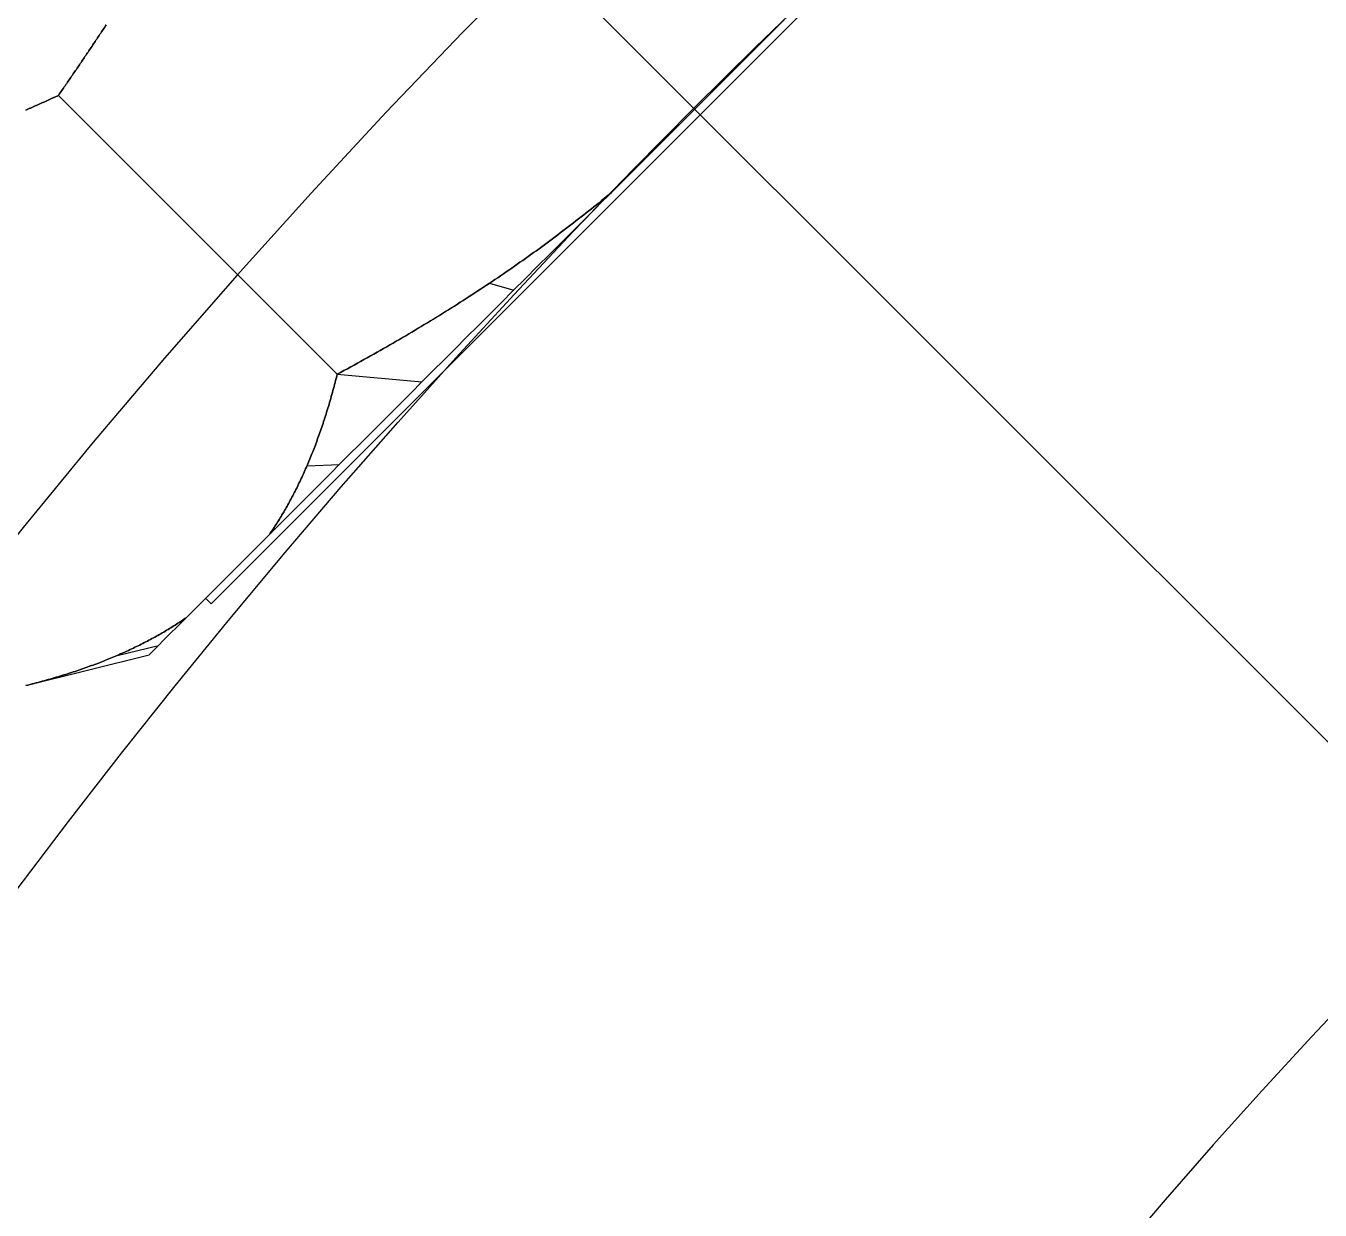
# Model space of a CAD drawing. Extents: x -59 to 146, y -79 to 32.
# Drawn here: x -23.29 to -18.05, y 16.13 to 20.92 of the extents above; entities that cross this region are included whole.
import ezdxf

# ---------------------------------------------------------------- set-up
doc = ezdxf.new("R2010")
doc.units = 0
doc.linetypes.add('CENTER', pattern=[50.8, 31.75, -6.35, 6.35, -6.35])
doc.linetypes.add('DASHED', pattern=[19.05, 12.7, -6.35])
doc.layers.get('0').update_dxf_attribs({"linetype": 'CONTINUOUS'})
doc.layers.add('CENTER', color=1, linetype='CENTER')

msp = doc.modelspace()

# ---------------------------------------------------------------- linework, layer by layer
at = {"color": 7, "linetype": 'CONTINUOUS'}
for p, q in [((-22.5439, 18.582), (-18.582, 22.5439)), ((-20.2482, 20.9224, 3.0882), (-20.9224, 20.2482, 3.0882)), ((-23.1624, 20.6409, 3.0882), (-22.0333, 19.5117, 3.0882)), ((-21.4169, 19.8802, 3.0882), (-21.3187, 19.852, 2.9477)), ((-22.0333, 19.5117, -3.0882), (-21.6901, 19.4805, -2.7062)), ((-22.1556, 19.1413, -2.4847), (-22.024, 19.1467, -2.3717)), ((-22.5663, 18.6044), (-22.5439, 18.582)), ((-22.9243, 18.373, 0.6023), (-22.7572, 18.4135, 0.5749)), ((-23.294, 18.251), (-22.7949, 18.3757))]:
    msp.add_line(p, q, dxfattribs=at)
at = {"color": 7, "linetype": 'CONTINUOUS', "extrusion": (0.707107, -0.707107, 0)}
for p, q in [((-20.9224, 20.2482, -3.0882), (-20.2482, 20.9224, -3.0882)), ((-20.2482, 20.9224, 3.0882), (-20.9224, 20.2482, 3.0882)), ((-22.645, 18.5256, -1.1313), (-22.3079, 18.8627, -1.957)), ((-22.3079, 18.8627, 1.957), (-22.645, 18.5256, 1.1313))]:
    msp.add_line(p, q, dxfattribs=at)
at = {"color": 7, "linetype": 'CONTINUOUS', "extrusion": (1.51e-14, 1.48e-14, -1)}
for p, q in [((-20.9224, 20.2482, -3.0882), (-20.2482, 20.9224, -3.0882)), ((-22.0333, 19.5117, -3.0882), (-23.1624, 20.6409, -3.0882))]:
    msp.add_line(p, q, dxfattribs=at)
at = {"color": 7, "linetype": 'CONTINUOUS', "extrusion": (-0.612372, -0.612372, 0.5)}
for p, q in [((-23.1624, 20.6409, 3.0882), (-22.0333, 19.5117, 3.0882)), ((-22.3079, 18.8627, 1.957), (-22.645, 18.5256, 1.1313))]:
    msp.add_line(p, q, dxfattribs=at)
at = {"color": 7, "linetype": 'CONTINUOUS', "extrusion": (-0.612372, -0.612372, -0.5)}
for p, q in [((-22.0333, 19.5117, -3.0882), (-23.1624, 20.6409, -3.0882)), ((-22.645, 18.5256, -1.1313), (-22.3079, 18.8627, -1.957))]:
    msp.add_line(p, q, dxfattribs=at)
at = {"color": 7}
for points in [[(-22.9685, 20.9269, -3.0882), (-22.9717, 20.9221, -3.0882), (-22.9749, 20.9172, -3.0882), (-22.9782, 20.9123, -3.0882), (-22.9814, 20.9075, -3.0882), (-22.9846, 20.9026, -3.0882), (-22.9878, 20.8978, -3.0882), (-22.991, 20.893, -3.0882), (-22.9942, 20.8882, -3.0882), (-22.9975, 20.8833, -3.0882), (-23.0007, 20.8785, -3.0882), (-23.0039, 20.8737, -3.0882), (-23.0071, 20.8689, -3.0882), (-23.0103, 20.8641, -3.0882), (-23.0135, 20.8593, -3.0882), (-23.0167, 20.8546, -3.0882), (-23.0199, 20.8498, -3.0882), (-23.023, 20.845, -3.0882), (-23.0262, 20.8403, -3.0882), (-23.0294, 20.8355, -3.0882), (-23.0326, 20.8308, -3.0882), (-23.0358, 20.826, -3.0882), (-23.039, 20.8213, -3.0882), (-23.0421, 20.8166, -3.0882), (-23.0453, 20.8119, -3.0882), (-23.0485, 20.8072, -3.0882), (-23.0517, 20.8025, -3.0882), (-23.0548, 20.7978, -3.0882), (-23.058, 20.7931, -3.0882), (-23.0611, 20.7884, -3.0882), (-23.0643, 20.7837, -3.0882), (-23.0675, 20.7791, -3.0882), (-23.0706, 20.7744, -3.0882), (-23.0738, 20.7698, -3.0882), (-23.0769, 20.7651, -3.0882), (-23.0801, 20.7605, -3.0882), (-23.0833, 20.7558, -3.0882), (-23.0864, 20.7511, -3.0882), (-23.0896, 20.7464, -3.0882), (-23.0928, 20.7417, -3.0882), (-23.0961, 20.737, -3.0882), (-23.0993, 20.7323, -3.0882), (-23.1025, 20.7276, -3.0882), (-23.1058, 20.7228, -3.0882), (-23.109, 20.7181, -3.0882), (-23.1123, 20.7133, -3.0882), (-23.1156, 20.7085, -3.0882), (-23.1189, 20.7038, -3.0882), (-23.1222, 20.699, -3.0882), (-23.1255, 20.6942, -3.0882), (-23.1288, 20.6894, -3.0882), (-23.1321, 20.6846, -3.0882), (-23.1354, 20.6797, -3.0882), (-23.1388, 20.6749, -3.0882), (-23.1421, 20.6701, -3.0882), (-23.1455, 20.6652, -3.0882), (-23.1489, 20.6604, -3.0882), (-23.1522, 20.6555, -3.0882), (-23.1556, 20.6506, -3.0882), (-23.159, 20.6458, -3.0882), (-23.1624, 20.6409, -3.0882)], [(-23.1624, 20.6409, 3.0882), (-23.159, 20.6458, 3.0882), (-23.1556, 20.6506, 3.0882), (-23.1522, 20.6555, 3.0882), (-23.1489, 20.6604, 3.0882), (-23.1455, 20.6652, 3.0882), (-23.1421, 20.6701, 3.0882), (-23.1388, 20.6749, 3.0882), (-23.1354, 20.6797, 3.0882), (-23.1321, 20.6846, 3.0882), (-23.1288, 20.6894, 3.0882), (-23.1255, 20.6942, 3.0882), (-23.1222, 20.699, 3.0882), (-23.1189, 20.7038, 3.0882), (-23.1156, 20.7085, 3.0882), (-23.1123, 20.7133, 3.0882), (-23.109, 20.7181, 3.0882), (-23.1058, 20.7228, 3.0882), (-23.1025, 20.7276, 3.0882), (-23.0993, 20.7323, 3.0882), (-23.0961, 20.737, 3.0882), (-23.0928, 20.7417, 3.0882), (-23.0896, 20.7464, 3.0882), (-23.0864, 20.7511, 3.0882), (-23.0833, 20.7558, 3.0882), (-23.0801, 20.7605, 3.0882), (-23.0769, 20.7651, 3.0882), (-23.0738, 20.7698, 3.0882), (-23.0706, 20.7744, 3.0882), (-23.0675, 20.7791, 3.0882), (-23.0643, 20.7837, 3.0882), (-23.0611, 20.7884, 3.0882), (-23.058, 20.7931, 3.0882), (-23.0548, 20.7978, 3.0882), (-23.0517, 20.8025, 3.0882), (-23.0485, 20.8072, 3.0882), (-23.0453, 20.8119, 3.0882), (-23.0421, 20.8166, 3.0882), (-23.039, 20.8213, 3.0882), (-23.0358, 20.826, 3.0882), (-23.0326, 20.8308, 3.0882), (-23.0294, 20.8355, 3.0882), (-23.0262, 20.8403, 3.0882), (-23.023, 20.845, 3.0882), (-23.0199, 20.8498, 3.0882), (-23.0167, 20.8546, 3.0882), (-23.0135, 20.8593, 3.0882), (-23.0103, 20.8641, 3.0882), (-23.0071, 20.8689, 3.0882), (-23.0039, 20.8737, 3.0882), (-23.0007, 20.8785, 3.0882), (-22.9975, 20.8833, 3.0882), (-22.9942, 20.8882, 3.0882), (-22.991, 20.893, 3.0882), (-22.9878, 20.8978, 3.0882), (-22.9846, 20.9026, 3.0882), (-22.9814, 20.9075, 3.0882), (-22.9782, 20.9123, 3.0882), (-22.9749, 20.9172, 3.0882), (-22.9717, 20.9221, 3.0882), (-22.9685, 20.9269, 3.0882)], [(-23.2946, 20.5814, 2.8535), (-23.2918, 20.5826, 2.8584), (-23.289, 20.5838, 2.8632), (-23.2862, 20.585, 2.8681), (-23.2835, 20.5862, 2.873), (-23.2807, 20.5874, 2.8779), (-23.2779, 20.5886, 2.8827), (-23.2751, 20.5898, 2.8876), (-23.2724, 20.591, 2.8925), (-23.2696, 20.5922, 2.8973), (-23.2669, 20.5934, 2.9021), (-23.2641, 20.5946, 2.907), (-23.2614, 20.5958, 2.9118), (-23.2586, 20.597, 2.9166), (-23.2559, 20.5982, 2.9215), (-23.2532, 20.5994, 2.9263), (-23.2505, 20.6006, 2.9311), (-23.2477, 20.6018, 2.9359), (-23.245, 20.603, 2.9407), (-23.2423, 20.6042, 2.9455), (-23.2396, 20.6054, 2.9502), (-23.2369, 20.6066, 2.955), (-23.2342, 20.6078, 2.9598), (-23.2315, 20.609, 2.9646), (-23.2288, 20.6102, 2.9694), (-23.2261, 20.6115, 2.9742), (-23.2234, 20.6127, 2.979), (-23.2207, 20.6139, 2.9839), (-23.2179, 20.6152, 2.9887), (-23.2152, 20.6164, 2.9936), (-23.2125, 20.6176, 2.9985), (-23.2097, 20.6189, 3.0034), (-23.207, 20.6201, 3.0083), (-23.2042, 20.6214, 3.0132), (-23.2015, 20.6227, 3.0181), (-23.1987, 20.6239, 3.0231), (-23.1959, 20.6252, 3.028), (-23.1932, 20.6265, 3.033), (-23.1904, 20.6278, 3.0379), (-23.1876, 20.6291, 3.0429), (-23.1848, 20.6304, 3.0479), (-23.182, 20.6317, 3.0529), (-23.1792, 20.633, 3.0579), (-23.1764, 20.6343, 3.063), (-23.1736, 20.6356, 3.068), (-23.1708, 20.6369, 3.073), (-23.168, 20.6382, 3.0781), (-23.1652, 20.6396, 3.0832), (-23.1624, 20.6409, 3.0882)], [(-23.1624, 20.6409, -3.0882), (-23.1652, 20.6396, -3.0832), (-23.168, 20.6382, -3.0781), (-23.1708, 20.6369, -3.073), (-23.1736, 20.6356, -3.068), (-23.1764, 20.6343, -3.063), (-23.1792, 20.633, -3.0579), (-23.182, 20.6317, -3.0529), (-23.1848, 20.6304, -3.0479), (-23.1876, 20.6291, -3.0429), (-23.1904, 20.6278, -3.0379), (-23.1932, 20.6265, -3.033), (-23.1959, 20.6252, -3.028), (-23.1987, 20.6239, -3.0231), (-23.2015, 20.6227, -3.0181), (-23.2042, 20.6214, -3.0132), (-23.207, 20.6201, -3.0083), (-23.2097, 20.6189, -3.0034), (-23.2125, 20.6176, -2.9985), (-23.2152, 20.6164, -2.9936), (-23.2179, 20.6152, -2.9887), (-23.2207, 20.6139, -2.9839), (-23.2234, 20.6127, -2.979), (-23.2261, 20.6115, -2.9742), (-23.2288, 20.6102, -2.9694), (-23.2315, 20.609, -2.9646), (-23.2342, 20.6078, -2.9598), (-23.2369, 20.6066, -2.955), (-23.2396, 20.6054, -2.9502), (-23.2423, 20.6042, -2.9455), (-23.245, 20.603, -2.9407), (-23.2477, 20.6018, -2.9359), (-23.2505, 20.6006, -2.9311), (-23.2532, 20.5994, -2.9263), (-23.2559, 20.5982, -2.9215), (-23.2586, 20.597, -2.9166), (-23.2614, 20.5958, -2.9118), (-23.2641, 20.5946, -2.907), (-23.2669, 20.5934, -2.9021), (-23.2696, 20.5922, -2.8973), (-23.2724, 20.591, -2.8925), (-23.2751, 20.5898, -2.8876), (-23.2779, 20.5886, -2.8827), (-23.2807, 20.5874, -2.8779), (-23.2835, 20.5862, -2.873), (-23.2862, 20.585, -2.8681), (-23.289, 20.5838, -2.8632), (-23.2918, 20.5826, -2.8584), (-23.2946, 20.5814, -2.8535)], [(-22.0333, 19.5117, -3.0882), (-22.0195, 19.5191, -3.0882), (-22.0059, 19.5265, -3.0882), (-21.9923, 19.5339, -3.0882), (-21.9787, 19.5413, -3.0882), (-21.9652, 19.5487, -3.0882), (-21.9518, 19.5561, -3.0882), (-21.9384, 19.5635, -3.0882), (-21.9251, 19.571, -3.0882), (-21.9118, 19.5784, -3.0882), (-21.8985, 19.5858, -3.0882), (-21.8853, 19.5932, -3.0882), (-21.8722, 19.6006, -3.0882), (-21.8591, 19.6081, -3.0882), (-21.8461, 19.6155, -3.0882), (-21.8331, 19.6229, -3.0882), (-21.8201, 19.6304, -3.0882), (-21.8072, 19.6378, -3.0882), (-21.7944, 19.6453, -3.0882), (-21.7816, 19.6527, -3.0882), (-21.7688, 19.6602, -3.0882), (-21.7561, 19.6677, -3.0882), (-21.7435, 19.6751, -3.0882), (-21.7309, 19.6826, -3.0882), (-21.7183, 19.6901, -3.0882), (-21.7058, 19.6976, -3.0882), (-21.6933, 19.7051, -3.0882), (-21.6808, 19.7126, -3.0882), (-21.6684, 19.7201, -3.0882), (-21.6561, 19.7276, -3.0882), (-21.6438, 19.7351, -3.0882), (-21.6315, 19.7426, -3.0882), (-21.6193, 19.7502, -3.0882), (-21.6071, 19.7577, -3.0882), (-21.595, 19.7653, -3.0882), (-21.5829, 19.7728, -3.0882), (-21.5709, 19.7804, -3.0882), (-21.5588, 19.788, -3.0882), (-21.5469, 19.7956, -3.0882), (-21.5349, 19.8031, -3.0882), (-21.5231, 19.8107, -3.0882), (-21.5112, 19.8184, -3.0882), (-21.4994, 19.826, -3.0882), (-21.4876, 19.8336, -3.0882), (-21.4759, 19.8412, -3.0882), (-21.4642, 19.8489, -3.0882), (-21.4525, 19.8565, -3.0882), (-21.4409, 19.8642, -3.0882), (-21.4294, 19.8719, -3.0882), (-21.4178, 19.8796, -3.0882), (-21.4063, 19.8873, -3.0882), (-21.3948, 19.895, -3.0882), (-21.3834, 19.9027, -3.0882), (-21.372, 19.9104, -3.0882), (-21.3606, 19.9182, -3.0882), (-21.3493, 19.9259, -3.0882), (-21.338, 19.9337, -3.0882), (-21.3268, 19.9415, -3.0882), (-21.3156, 19.9493, -3.0882), (-21.3044, 19.9571, -3.0882), (-21.2932, 19.9649, -3.0882), (-21.2821, 19.9727, -3.0882), (-21.271, 19.9806, -3.0882), (-21.26, 19.9884, -3.0882), (-21.249, 19.9963, -3.0882), (-21.238, 20.0042, -3.0882), (-21.227, 20.0121, -3.0882), (-21.2161, 20.02, -3.0882), (-21.2052, 20.0279, -3.0882), (-21.1944, 20.0359, -3.0882), (-21.1835, 20.0438, -3.0882), (-21.1727, 20.0518, -3.0882), (-21.162, 20.0598, -3.0882), (-21.1512, 20.0678, -3.0882), (-21.1405, 20.0758, -3.0882), (-21.1299, 20.0838, -3.0882), (-21.1192, 20.0919, -3.0882), (-21.1086, 20.1, -3.0882), (-21.098, 20.108, -3.0882), (-21.0875, 20.1161, -3.0882), (-21.077, 20.1243, -3.0882), (-21.0665, 20.1324, -3.0882), (-21.056, 20.1405, -3.0882), (-21.0456, 20.1487, -3.0882), (-21.0351, 20.1569, -3.0882), (-21.0248, 20.1651, -3.0882), (-21.0144, 20.1733, -3.0882), (-21.0041, 20.1816, -3.0882), (-20.9938, 20.1898, -3.0882), (-20.9835, 20.1981, -3.0882), (-20.9732, 20.2064, -3.0882), (-20.963, 20.2148, -3.0882), (-20.9528, 20.2231, -3.0882), (-20.9427, 20.2315, -3.0882), (-20.9325, 20.2398, -3.0882), (-20.9224, 20.2482, -3.0882)], [(-20.9224, 20.2482, 3.0882), (-20.9325, 20.2398, 3.0882), (-20.9427, 20.2315, 3.0882), (-20.9528, 20.2231, 3.0882), (-20.963, 20.2148, 3.0882), (-20.9732, 20.2064, 3.0882), (-20.9835, 20.1981, 3.0882), (-20.9938, 20.1898, 3.0882), (-21.0041, 20.1816, 3.0882), (-21.0144, 20.1733, 3.0882), (-21.0248, 20.1651, 3.0882), (-21.0351, 20.1569, 3.0882), (-21.0456, 20.1487, 3.0882), (-21.056, 20.1405, 3.0882), (-21.0665, 20.1324, 3.0882), (-21.077, 20.1243, 3.0882), (-21.0875, 20.1161, 3.0882), (-21.098, 20.108, 3.0882), (-21.1086, 20.1, 3.0882), (-21.1192, 20.0919, 3.0882), (-21.1299, 20.0838, 3.0882), (-21.1405, 20.0758, 3.0882), (-21.1512, 20.0678, 3.0882), (-21.162, 20.0598, 3.0882), (-21.1727, 20.0518, 3.0882), (-21.1835, 20.0438, 3.0882), (-21.1944, 20.0359, 3.0882), (-21.2052, 20.0279, 3.0882), (-21.2161, 20.02, 3.0882), (-21.227, 20.0121, 3.0882), (-21.238, 20.0042, 3.0882), (-21.249, 19.9963, 3.0882), (-21.26, 19.9884, 3.0882), (-21.271, 19.9806, 3.0882), (-21.2821, 19.9727, 3.0882), (-21.2932, 19.9649, 3.0882), (-21.3044, 19.9571, 3.0882), (-21.3156, 19.9493, 3.0882), (-21.3268, 19.9415, 3.0882), (-21.338, 19.9337, 3.0882), (-21.3493, 19.9259, 3.0882), (-21.3606, 19.9182, 3.0882), (-21.372, 19.9104, 3.0882), (-21.3834, 19.9027, 3.0882), (-21.3948, 19.895, 3.0882), (-21.4063, 19.8873, 3.0882), (-21.4178, 19.8796, 3.0882), (-21.4294, 19.8719, 3.0882), (-21.4409, 19.8642, 3.0882), (-21.4525, 19.8565, 3.0882), (-21.4642, 19.8489, 3.0882), (-21.4759, 19.8412, 3.0882), (-21.4876, 19.8336, 3.0882), (-21.4994, 19.826, 3.0882), (-21.5112, 19.8184, 3.0882), (-21.5231, 19.8107, 3.0882), (-21.5349, 19.8031, 3.0882), (-21.5469, 19.7956, 3.0882), (-21.5588, 19.788, 3.0882), (-21.5709, 19.7804, 3.0882), (-21.5829, 19.7728, 3.0882), (-21.595, 19.7653, 3.0882), (-21.6071, 19.7577, 3.0882), (-21.6193, 19.7502, 3.0882), (-21.6315, 19.7426, 3.0882), (-21.6438, 19.7351, 3.0882), (-21.6561, 19.7276, 3.0882), (-21.6684, 19.7201, 3.0882), (-21.6808, 19.7126, 3.0882), (-21.6933, 19.7051, 3.0882), (-21.7058, 19.6976, 3.0882), (-21.7183, 19.6901, 3.0882), (-21.7309, 19.6826, 3.0882), (-21.7435, 19.6751, 3.0882), (-21.7561, 19.6677, 3.0882), (-21.7688, 19.6602, 3.0882), (-21.7816, 19.6527, 3.0882), (-21.7944, 19.6453, 3.0882), (-21.8072, 19.6378, 3.0882), (-21.8201, 19.6304, 3.0882), (-21.8331, 19.6229, 3.0882), (-21.8461, 19.6155, 3.0882), (-21.8591, 19.6081, 3.0882), (-21.8722, 19.6006, 3.0882), (-21.8853, 19.5932, 3.0882), (-21.8985, 19.5858, 3.0882), (-21.9118, 19.5784, 3.0882), (-21.9251, 19.571, 3.0882), (-21.9384, 19.5635, 3.0882), (-21.9518, 19.5561, 3.0882), (-21.9652, 19.5487, 3.0882), (-21.9787, 19.5413, 3.0882), (-21.9923, 19.5339, 3.0882), (-22.0059, 19.5265, 3.0882), (-22.0195, 19.5191, 3.0882), (-22.0333, 19.5117, 3.0882)], [(-22.0333, 19.5117, 3.0882), (-22.0354, 19.5033, 3.0753), (-22.0375, 19.4949, 3.0624), (-22.0397, 19.4865, 3.0495), (-22.0418, 19.4782, 3.0367), (-22.044, 19.47, 3.0239), (-22.0462, 19.4617, 3.0112), (-22.0484, 19.4535, 2.9984), (-22.0506, 19.4454, 2.9857), (-22.0529, 19.4373, 2.973), (-22.0551, 19.4292, 2.9604), (-22.0574, 19.4212, 2.9478), (-22.0597, 19.4132, 2.9352), (-22.062, 19.4052, 2.9226), (-22.0643, 19.3973, 2.9101), (-22.0666, 19.3894, 2.8975), (-22.069, 19.3815, 2.8851), (-22.0713, 19.3737, 2.8726), (-22.0737, 19.366, 2.8602), (-22.0761, 19.3582, 2.8478), (-22.0785, 19.3505, 2.8354), (-22.0809, 19.3429, 2.823), (-22.0834, 19.3352, 2.8107), (-22.0858, 19.3276, 2.7984), (-22.0883, 19.3201, 2.7861), (-22.0908, 19.3126, 2.7739), (-22.0933, 19.3051, 2.7616), (-22.0958, 19.2976, 2.7494), (-22.0983, 19.2902, 2.7372), (-22.1009, 19.2828, 2.7251), (-22.1034, 19.2755, 2.7129), (-22.106, 19.2682, 2.7008), (-22.1086, 19.2609, 2.6887), (-22.1112, 19.2536, 2.6766), (-22.1139, 19.2464, 2.6646), (-22.1165, 19.2392, 2.6526), (-22.1192, 19.2321, 2.6406), (-22.1218, 19.225, 2.6286), (-22.1245, 19.2179, 2.6166), (-22.1272, 19.2108, 2.6046), (-22.13, 19.2038, 2.5927), (-22.1327, 19.1968, 2.5808), (-22.1355, 19.1899, 2.5689), (-22.1383, 19.183, 2.557), (-22.141, 19.1761, 2.5451), (-22.1439, 19.1692, 2.5333), (-22.1467, 19.1624, 2.5215), (-22.1495, 19.1556, 2.5097), (-22.1524, 19.1488, 2.4979), (-22.1553, 19.1421, 2.4861), (-22.1582, 19.1354, 2.4743), (-22.1611, 19.1287, 2.4626), (-22.164, 19.1221, 2.4509), (-22.167, 19.1155, 2.4392), (-22.1699, 19.1089, 2.4274), (-22.1729, 19.1023, 2.4158), (-22.1759, 19.0958, 2.4041), (-22.179, 19.0893, 2.3924), (-22.182, 19.0828, 2.3808), (-22.1851, 19.0764, 2.3692), (-22.1881, 19.07, 2.3575), (-22.1912, 19.0636, 2.346), (-22.1943, 19.0573, 2.3344), (-22.1975, 19.0509, 2.3228), (-22.2006, 19.0446, 2.3112), (-22.2038, 19.0384, 2.2997), (-22.207, 19.0321, 2.2881), (-22.2102, 19.0259, 2.2766), (-22.2134, 19.0197, 2.2651), (-22.2166, 19.0136, 2.2536), (-22.2199, 19.0075, 2.242), (-22.2232, 19.0014, 2.2306), (-22.2265, 18.9953, 2.2191), (-22.2298, 18.9892, 2.2076), (-22.2331, 18.9832, 2.1961), (-22.2365, 18.9772, 2.1847), (-22.2399, 18.9712, 2.1732), (-22.2433, 18.9653, 2.1618), (-22.2467, 18.9594, 2.1504), (-22.2501, 18.9535, 2.1389), (-22.2536, 18.9476, 2.1275), (-22.2571, 18.9418, 2.1161), (-22.2606, 18.936, 2.1047), (-22.2641, 18.9302, 2.0933), (-22.2676, 18.9244, 2.0819), (-22.2712, 18.9187, 2.0705), (-22.2748, 18.913, 2.0592), (-22.2784, 18.9073, 2.0478), (-22.282, 18.9016, 2.0364), (-22.2856, 18.896, 2.0251), (-22.2893, 18.8904, 2.0137), (-22.293, 18.8848, 2.0023), (-22.2967, 18.8792, 1.991), (-22.3004, 18.8737, 1.9796), (-22.3042, 18.8682, 1.9683), (-22.3079, 18.8627, 1.9569)], [(-22.3079, 18.8627, -1.9569), (-22.3042, 18.8682, -1.9683), (-22.3004, 18.8737, -1.9796), (-22.2967, 18.8792, -1.991), (-22.293, 18.8848, -2.0023), (-22.2893, 18.8904, -2.0137), (-22.2856, 18.896, -2.0251), (-22.282, 18.9016, -2.0364), (-22.2784, 18.9073, -2.0478), (-22.2748, 18.913, -2.0592), (-22.2712, 18.9187, -2.0705), (-22.2676, 18.9244, -2.0819), (-22.2641, 18.9302, -2.0933), (-22.2606, 18.936, -2.1047), (-22.2571, 18.9418, -2.1161), (-22.2536, 18.9476, -2.1275), (-22.2501, 18.9535, -2.1389), (-22.2467, 18.9594, -2.1504), (-22.2433, 18.9653, -2.1618), (-22.2399, 18.9712, -2.1732), (-22.2365, 18.9772, -2.1847), (-22.2331, 18.9832, -2.1961), (-22.2298, 18.9892, -2.2076), (-22.2265, 18.9953, -2.2191), (-22.2232, 19.0014, -2.2306), (-22.2199, 19.0075, -2.242), (-22.2166, 19.0136, -2.2536), (-22.2134, 19.0197, -2.2651), (-22.2102, 19.0259, -2.2766), (-22.207, 19.0321, -2.2881), (-22.2038, 19.0384, -2.2997), (-22.2006, 19.0446, -2.3112), (-22.1975, 19.0509, -2.3228), (-22.1943, 19.0573, -2.3344), (-22.1912, 19.0636, -2.346), (-22.1881, 19.07, -2.3575), (-22.1851, 19.0764, -2.3692), (-22.182, 19.0828, -2.3808), (-22.179, 19.0893, -2.3924), (-22.1759, 19.0958, -2.4041), (-22.1729, 19.1023, -2.4158), (-22.1699, 19.1089, -2.4274), (-22.167, 19.1155, -2.4392), (-22.164, 19.1221, -2.4509), (-22.1611, 19.1287, -2.4626), (-22.1582, 19.1354, -2.4743), (-22.1553, 19.1421, -2.4861), (-22.1524, 19.1488, -2.4979), (-22.1495, 19.1556, -2.5097), (-22.1467, 19.1624, -2.5215), (-22.1439, 19.1692, -2.5333), (-22.141, 19.1761, -2.5451), (-22.1383, 19.183, -2.557), (-22.1355, 19.1899, -2.5689), (-22.1327, 19.1968, -2.5808), (-22.13, 19.2038, -2.5927), (-22.1272, 19.2108, -2.6046), (-22.1245, 19.2179, -2.6166), (-22.1218, 19.225, -2.6286), (-22.1192, 19.2321, -2.6406), (-22.1165, 19.2392, -2.6526), (-22.1139, 19.2464, -2.6646), (-22.1112, 19.2536, -2.6766), (-22.1086, 19.2609, -2.6887), (-22.106, 19.2682, -2.7008), (-22.1034, 19.2755, -2.7129), (-22.1009, 19.2828, -2.7251), (-22.0983, 19.2902, -2.7372), (-22.0958, 19.2976, -2.7494), (-22.0933, 19.3051, -2.7616), (-22.0908, 19.3126, -2.7739), (-22.0883, 19.3201, -2.7861), (-22.0858, 19.3276, -2.7984), (-22.0834, 19.3352, -2.8107), (-22.0809, 19.3429, -2.823), (-22.0785, 19.3505, -2.8354), (-22.0761, 19.3582, -2.8478), (-22.0737, 19.366, -2.8602), (-22.0713, 19.3737, -2.8726), (-22.069, 19.3815, -2.8851), (-22.0666, 19.3894, -2.8975), (-22.0643, 19.3973, -2.9101), (-22.062, 19.4052, -2.9226), (-22.0597, 19.4132, -2.9352), (-22.0574, 19.4212, -2.9478), (-22.0551, 19.4292, -2.9604), (-22.0529, 19.4373, -2.973), (-22.0506, 19.4454, -2.9857), (-22.0484, 19.4535, -2.9984), (-22.0462, 19.4617, -3.0112), (-22.044, 19.47, -3.0239), (-22.0418, 19.4782, -3.0367), (-22.0397, 19.4865, -3.0495), (-22.0375, 19.4949, -3.0624), (-22.0354, 19.5033, -3.0753), (-22.0333, 19.5117, -3.0882)], [(-22.645, 18.5256, 1.1313), (-22.6505, 18.5219, 1.1199), (-22.656, 18.5181, 1.1086), (-22.6615, 18.5144, 1.0973), (-22.6671, 18.5107, 1.0859), (-22.6727, 18.507, 1.0745), (-22.6783, 18.5033, 1.0632), (-22.6839, 18.4997, 1.0518), (-22.6896, 18.4961, 1.0405), (-22.6953, 18.4925, 1.0291), (-22.701, 18.4889, 1.0177), (-22.7067, 18.4853, 1.0063), (-22.7125, 18.4818, 0.9949), (-22.7183, 18.4783, 0.9835), (-22.7241, 18.4748, 0.9721), (-22.7299, 18.4713, 0.9607), (-22.7358, 18.4678, 0.9493), (-22.7417, 18.4644, 0.9379), (-22.7476, 18.461, 0.9264), (-22.7535, 18.4576, 0.915), (-22.7595, 18.4542, 0.9036), (-22.7655, 18.4508, 0.8921), (-22.7715, 18.4475, 0.8806), (-22.7776, 18.4442, 0.8692), (-22.7837, 18.4409, 0.8577), (-22.7898, 18.4376, 0.8462), (-22.7959, 18.4343, 0.8347), (-22.802, 18.4311, 0.8232), (-22.8082, 18.4279, 0.8117), (-22.8144, 18.4247, 0.8001), (-22.8207, 18.4215, 0.7886), (-22.8269, 18.4183, 0.777), (-22.8332, 18.4152, 0.7655), (-22.8396, 18.412, 0.7539), (-22.8459, 18.4089, 0.7423), (-22.8523, 18.4058, 0.7307), (-22.8587, 18.4028, 0.7191), (-22.8651, 18.3997, 0.7074), (-22.8716, 18.3967, 0.6958), (-22.8781, 18.3936, 0.6841), (-22.8846, 18.3906, 0.6725), (-22.8912, 18.3876, 0.6608), (-22.8978, 18.3847, 0.6491), (-22.9044, 18.3817, 0.6374), (-22.911, 18.3788, 0.6256), (-22.9177, 18.3759, 0.6139), (-22.9244, 18.373, 0.6021), (-22.9311, 18.3701, 0.5904), (-22.9379, 18.3672, 0.5786), (-22.9447, 18.3644, 0.5668), (-22.9515, 18.3616, 0.5549), (-22.9584, 18.3587, 0.5431), (-22.9653, 18.356, 0.5312), (-22.9722, 18.3532, 0.5194), (-22.9791, 18.3504, 0.5075), (-22.9861, 18.3477, 0.4955), (-22.9931, 18.3449, 0.4836), (-23.0002, 18.3422, 0.4717), (-23.0073, 18.3395, 0.4597), (-23.0144, 18.3369, 0.4477), (-23.0215, 18.3342, 0.4357), (-23.0287, 18.3316, 0.4236), (-23.0359, 18.3289, 0.4116), (-23.0432, 18.3263, 0.3995), (-23.0505, 18.3237, 0.3874), (-23.0578, 18.3211, 0.3753), (-23.0651, 18.3186, 0.3632), (-23.0725, 18.316, 0.351), (-23.0799, 18.3135, 0.3388), (-23.0874, 18.311, 0.3266), (-23.0949, 18.3085, 0.3144), (-23.1024, 18.306, 0.3021), (-23.1099, 18.3035, 0.2898), (-23.1175, 18.3011, 0.2775), (-23.1252, 18.2986, 0.2652), (-23.1328, 18.2962, 0.2528), (-23.1405, 18.2938, 0.2405), (-23.1483, 18.2914, 0.2281), (-23.156, 18.289, 0.2156), (-23.1638, 18.2867, 0.2032), (-23.1717, 18.2843, 0.1907), (-23.1796, 18.282, 0.1782), (-23.1875, 18.2797, 0.1656), (-23.1955, 18.2774, 0.1531), (-23.2035, 18.2751, 0.1405), (-23.2115, 18.2728, 0.1279), (-23.2196, 18.2706, 0.1152), (-23.2277, 18.2683, 0.1025), (-23.2358, 18.2661, 0.0898), (-23.244, 18.2639, 0.0771), (-23.2523, 18.2617, 0.0643), (-23.2605, 18.2595, 0.0515), (-23.2688, 18.2574, 0.0387), (-23.2772, 18.2552, 0.0258), (-23.2856, 18.2531, 0.0129), (-23.294, 18.251, 0)], [(-23.294, 18.251, 0), (-23.2856, 18.2531, -0.0129), (-23.2772, 18.2552, -0.0258), (-23.2688, 18.2574, -0.0387), (-23.2605, 18.2595, -0.0515), (-23.2523, 18.2617, -0.0643), (-23.244, 18.2639, -0.0771), (-23.2358, 18.2661, -0.0898), (-23.2277, 18.2683, -0.1025), (-23.2196, 18.2706, -0.1152), (-23.2115, 18.2728, -0.1279), (-23.2035, 18.2751, -0.1405), (-23.1955, 18.2774, -0.1531), (-23.1875, 18.2797, -0.1656), (-23.1796, 18.282, -0.1782), (-23.1717, 18.2843, -0.1907), (-23.1638, 18.2867, -0.2032), (-23.156, 18.289, -0.2156), (-23.1483, 18.2914, -0.2281), (-23.1405, 18.2938, -0.2405), (-23.1328, 18.2962, -0.2528), (-23.1252, 18.2986, -0.2652), (-23.1175, 18.3011, -0.2775), (-23.1099, 18.3035, -0.2898), (-23.1024, 18.306, -0.3021), (-23.0949, 18.3085, -0.3144), (-23.0874, 18.311, -0.3266), (-23.0799, 18.3135, -0.3388), (-23.0725, 18.316, -0.351), (-23.0651, 18.3186, -0.3632), (-23.0578, 18.3211, -0.3753), (-23.0505, 18.3237, -0.3874), (-23.0432, 18.3263, -0.3995), (-23.0359, 18.3289, -0.4116), (-23.0287, 18.3316, -0.4236), (-23.0215, 18.3342, -0.4357), (-23.0144, 18.3369, -0.4477), (-23.0073, 18.3395, -0.4597), (-23.0002, 18.3422, -0.4717), (-22.9931, 18.3449, -0.4836), (-22.9861, 18.3477, -0.4955), (-22.9791, 18.3504, -0.5075), (-22.9722, 18.3532, -0.5194), (-22.9653, 18.356, -0.5312), (-22.9584, 18.3587, -0.5431), (-22.9515, 18.3616, -0.5549), (-22.9447, 18.3644, -0.5668), (-22.9379, 18.3672, -0.5786), (-22.9311, 18.3701, -0.5904), (-22.9244, 18.373, -0.6021), (-22.9177, 18.3759, -0.6139), (-22.911, 18.3788, -0.6256), (-22.9044, 18.3817, -0.6374), (-22.8978, 18.3847, -0.6491), (-22.8912, 18.3876, -0.6608), (-22.8846, 18.3906, -0.6725), (-22.8781, 18.3936, -0.6841), (-22.8716, 18.3967, -0.6958), (-22.8651, 18.3997, -0.7074), (-22.8587, 18.4028, -0.7191), (-22.8523, 18.4058, -0.7307), (-22.8459, 18.4089, -0.7423), (-22.8396, 18.412, -0.7539), (-22.8332, 18.4152, -0.7655), (-22.8269, 18.4183, -0.777), (-22.8207, 18.4215, -0.7886), (-22.8144, 18.4247, -0.8001), (-22.8082, 18.4279, -0.8117), (-22.802, 18.4311, -0.8232), (-22.7959, 18.4343, -0.8347), (-22.7898, 18.4376, -0.8462), (-22.7837, 18.4409, -0.8577), (-22.7776, 18.4442, -0.8692), (-22.7715, 18.4475, -0.8806), (-22.7655, 18.4508, -0.8921), (-22.7595, 18.4542, -0.9036), (-22.7535, 18.4576, -0.915), (-22.7476, 18.461, -0.9264), (-22.7417, 18.4644, -0.9379), (-22.7358, 18.4678, -0.9493), (-22.7299, 18.4713, -0.9607), (-22.7241, 18.4748, -0.9721), (-22.7183, 18.4783, -0.9835), (-22.7125, 18.4818, -0.9949), (-22.7067, 18.4853, -1.0063), (-22.701, 18.4889, -1.0177), (-22.6953, 18.4925, -1.0291), (-22.6896, 18.4961, -1.0405), (-22.6839, 18.4997, -1.0518), (-22.6783, 18.5033, -1.0632), (-22.6727, 18.507, -1.0745), (-22.6671, 18.5107, -1.0859), (-22.6615, 18.5144, -1.0973), (-22.656, 18.5181, -1.1086), (-22.6505, 18.5219, -1.1199), (-22.645, 18.5256, -1.1313)]]:
    msp.add_polyline3d(points, dxfattribs=at)
at = {"color": 7, "linetype": 'CONTINUOUS'}
for radius in [29.1176, 21.6798]:
    msp.add_circle((0, 0), radius, dxfattribs=at)
for radius, start, end in [(30, 141.82667, 128.17333), (24.7059, 90, 270), (23.8235, 90, 270)]:
    msp.add_arc((0, 0), radius, start, end, dxfattribs=at)
at = {"color": 3, "linetype": 'DASHED'}
msp.add_arc((0, 0), 30, 128.17333, 141.82667, dxfattribs=at)
at = {"color": 7, "linetype": 'CONTINUOUS', "extrusion": (0.707107, -0.707107, 0)}
for start, end in [(278.7749, 321.2251), (98.7749, 141.2251), (158.7749, 201.2251)]:
    msp.add_arc((0, 0, -29.112), 3.1248, start, end, dxfattribs=at)
at = {"layer": 'CENTER', "color": 1, "linetype": 'CENTER'}
msp.add_line((1.4142, -1.4142), (-27.8412, 27.8412), dxfattribs=at)

doc.saveas('drawing.dxf')
